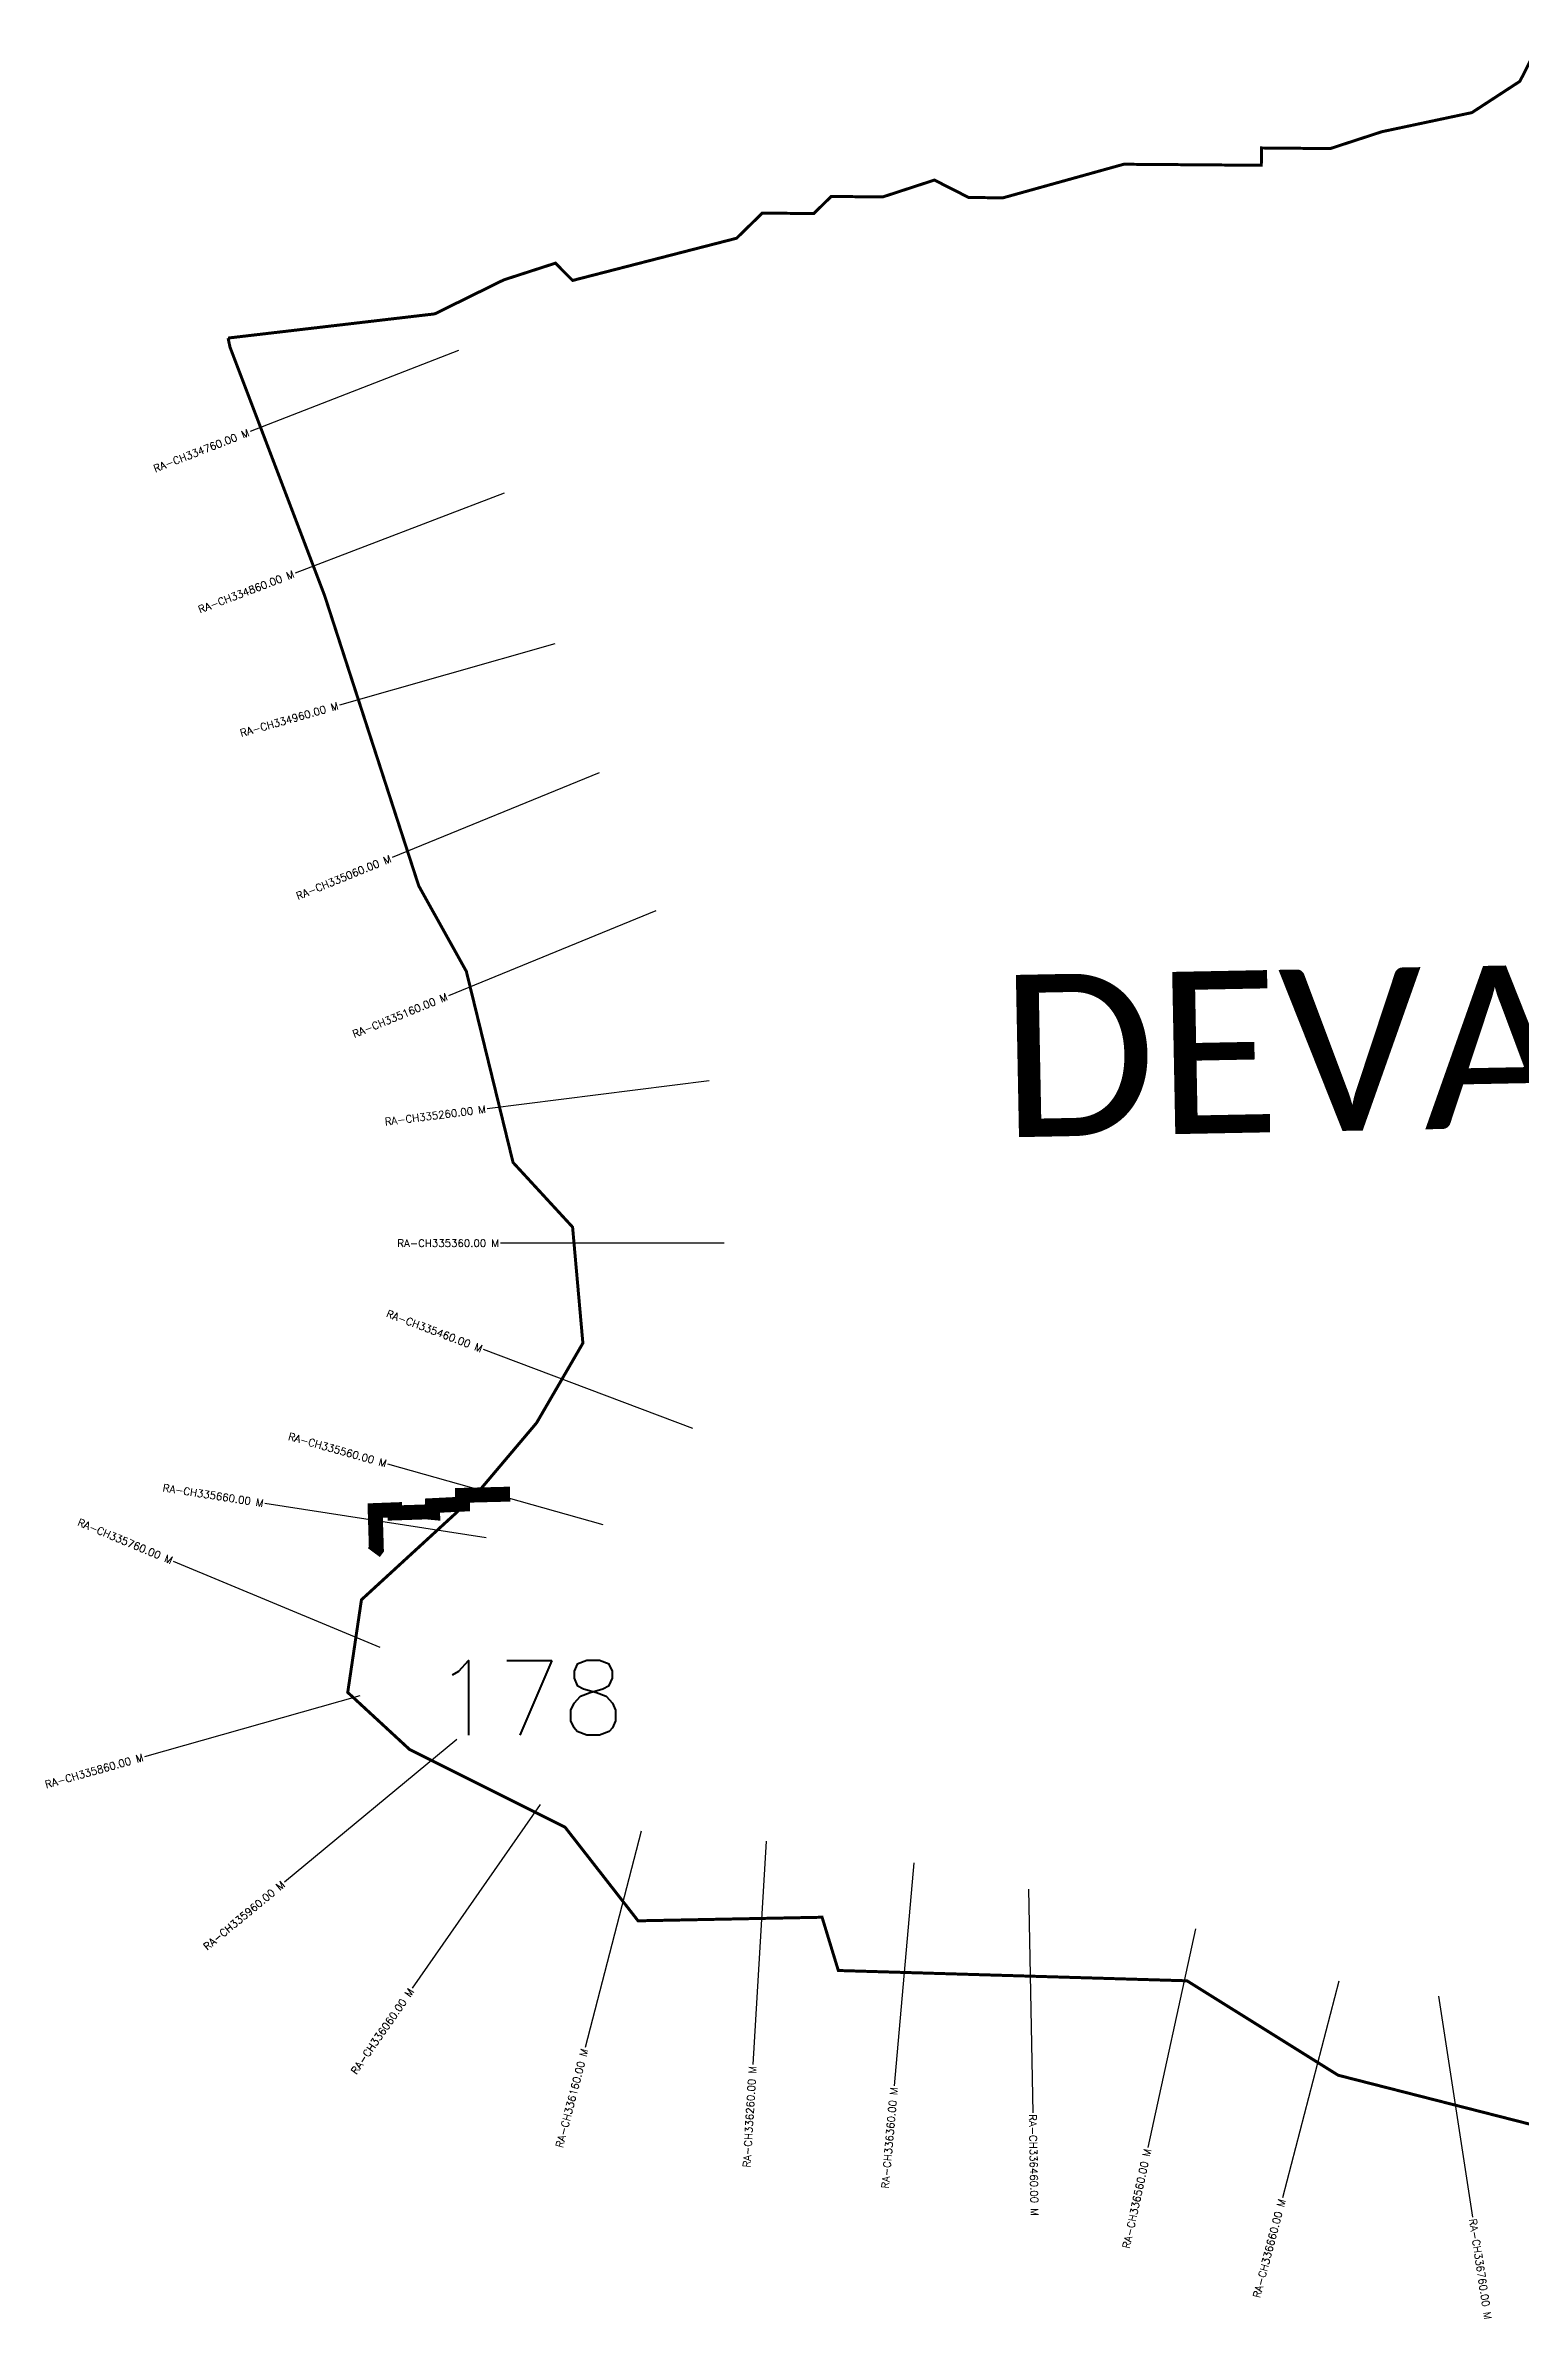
# Model space of a CAD drawing. Header units: metres. Extents: x 290038 to 292112, y 1989965 to 1991761.
# Drawn here: x 290038 to 291027, y 1989965 to 1991489 of the extents above; entities that cross this region are included whole.
import ezdxf
from ezdxf.enums import TextEntityAlignment as Align

# ---------------------------------------------------------------- set-up
doc = ezdxf.new("R2010")
doc.units = ezdxf.units.M
doc.header["$MEASUREMENT"] = 0
for name, color, linetype in [('ARTIFICIALLY PROTECTED', 4, 'Continuous'), ('CS', 134, 'Continuous'), ('CSMark', 6, 'Continuous'), ('VILLAGE NAME', 250, 'Continuous')]:
    doc.layers.add(name, color=color, linetype=linetype)
doc.styles.get("Standard").update_dxf_attribs({"font": 'simplex.shx'})

msp = doc.modelspace()

# ---------------------------------------------------------------- linework, layer by layer
at = {"color": 6, "const_width": 2, "flags": 128}
for points in [[(290160.2, 1991292.5), (290298.7, 1991308.7), (290345, 1991331.5), (290379.6, 1991342.7), (290391.1, 1991331.1), (290501, 1991359.4), (290518.2, 1991376.2), (290552.8, 1991376), (290564.4, 1991387.4), (290599, 1991387.1), (290633.6, 1991398.4), (290656.6, 1991386.7), (290679.6, 1991386.5), (290760.5, 1991409), (290852.7, 1991408.3), (290852.8, 1991419.9), (290898.9, 1991419.5), (290933.5, 1991430.8), (290993.8, 1991443.6), (291026, 1991464.6), (291037.7, 1991487.6)], [(291055.4, 1990089.5), (290904.2, 1990128.1), (290802.9, 1990191.4), (290569.2, 1990198.3), (290558.3, 1990234), (290435, 1990231.6), (290386.1, 1990294.3), (290281.8, 1990346.5), (290240.4, 1990384.7), (290249.6, 1990446.8), (290326.1, 1990517), (290367, 1990565.4), (290398, 1990618.8), (290391.1, 1990696.6), (290351.2, 1990739.9), (290319.9, 1990868), (290288, 1990925.3), (290224.9, 1991119.9), (290161.5, 1991286.4), (290160.2, 1991292.5)]]:
    msp.add_lwpolyline(points, dxfattribs=at)
at = {"layer": 'ARTIFICIALLY PROTECTED', "const_width": 10, "flags": 128}
msp.add_lwpolyline([(290349.2, 1990517.6), (290317.3, 1990516.8), (290317.3, 1990510.9), (290297.2, 1990509.9), (290297.3, 1990505.3), (290293.2, 1990505.7), (290272, 1990505), (290271.9, 1990507.1), (290258.8, 1990506.6), (290259.6, 1990480.7), (290257.9, 1990478.4)], dxfattribs=at)
at = {"layer": 'CS'}
for p, q in [((290314.7, 1991284.1), (290174.9, 1991229.8)), ((290345.2, 1991188.6), (290205.1, 1991135)), ((290379.2, 1991087.6), (290234.9, 1991046.5)), ((290409, 1991001), (290270.2, 1990944.3)), ((290446.8, 1990908.5), (290308, 1990851.7)), ((290482.7, 1990794.6), (290333.9, 1990775.8)), ((290492.8, 1990685.8), (290342.8, 1990685.8)), ((290471.7, 1990561.6), (290331.4, 1990614.6)), ((290411.6, 1990497), (290267.2, 1990537.7)), ((290333.1, 1990488.4), (290184.9, 1990511.4)), ((290262.1, 1990414.8), (290123.6, 1990472.5)), ((290248.6, 1990382.4), (290104.2, 1990341.6)), ((290313.5, 1990353.2), (290198, 1990257.6)), ((290369.3, 1990309.6), (290283.6, 1990186.4)), ((290437.1, 1990291.8), (290399.5, 1990146.6)), ((290520.8, 1990285), (290511.9, 1990135.3)), ((290619.8, 1990270.5), (290606.6, 1990121)), ((290696.7, 1990252.9), (290699.5, 1990103)), ((290808.6, 1990226.3), (290776.7, 1990079.7)), ((290904.7, 1990191.2), (290866.8, 1990046)), ((290971.5, 1990181.2), (290994.2, 1990032.9))]:
    msp.add_line(p, q, dxfattribs=at)

# ---------------------------------------------------------------- texts
at = {"insert": (290297.8, 1990406.1), "char_height": 50, "attachment_point": 1}
msp.add_mtext_dynamic_manual_height_columns('178', width=84.374, gutter_width=1, heights=[74.2], dxfattribs=at)
at = {"layer": 'CSMark'}
for s, rotation, p in [('RA-CH334760.00 M', 21.2353, (290174, 1991229.4)), ('RA-CH334860.00 M', 20.9354, (290204.2, 1991134.6)), ('RA-CH334960.00 M', 15.9094, (290234, 1991046.2)), ('RA-CH335060.00 M', 22.219, (290269.2, 1990943.9)), ('RA-CH335160.00 M', 22.219, (290307, 1990851.4)), ('RA-CH335260.00 M', 7.2175, (290332.9, 1990775.7)), ('RA-CH335360.00 M', 0.0059, (290341.8, 1990685.8)), ('RA-CH335460.00 M', 339.3046, (290330.4, 1990614.9)), ('RA-CH335560.00 M', 344.2339, (290266.3, 1990538)), ('RA-CH335660.00 M', 351.1901, (290183.9, 1990511.5)), ('RA-CH335760.00 M', 337.3767, (290122.7, 1990472.9)), ('RA-CH335860.00 M', 15.7682, (290103.3, 1990341.3)), ('RA-CH335960.00 M', 39.6309, (290197.2, 1990256.9)), ('RA-CH336060.00 M', 55.1907, (290283.1, 1990185.6)), ('RA-CH336160.00 M', 75.4801, (290399.2, 1990145.7)), ('RA-CH336260.00 M', 86.5854, (290511.8, 1990134.3)), ('RA-CH336360.00 M', 84.9456, (290606.5, 1990120)), ('RA-CH336560.00 M', 77.7405, (290776.5, 1990078.7)), ('RA-CH336660.00 M', 75.3768, (290866.6, 1990045))]:
    msp.add_text(s, height=5, rotation=rotation, dxfattribs=at).set_placement(p, align=Align.MIDDLE_RIGHT)
for s, rotation, p in [('RA-CH336460.00 M', 271.0803, (290699.5, 1990102)), ('RA-CH336760.00 M', 278.7077, (290994.4, 1990031.9))]:
    msp.add_text(s, height=5, rotation=rotation, dxfattribs=at).set_placement(p, align=Align.MIDDLE_LEFT)
at = {"layer": 'VILLAGE NAME', "insert": (290676.7, 1990865.4), "char_height": 108.748, "attachment_point": 1, "rotation": 1.1028}
msp.add_mtext_dynamic_manual_height_columns('{\\fCalibri|b0|i0|c0|p34;DEVAGHAR}', width=1571.314, gutter_width=543.7, heights=[0], dxfattribs=at)

doc.saveas('drawing.dxf')
